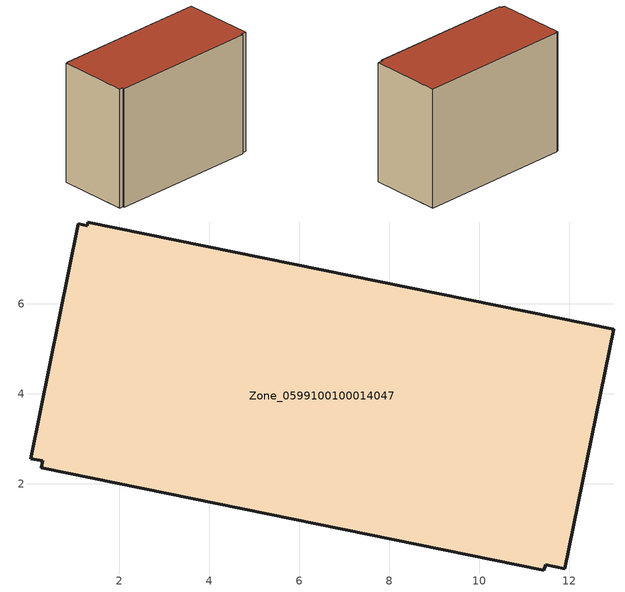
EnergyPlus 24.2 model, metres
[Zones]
Zone_0599100100014047
 floor ground (C_G): 1.29,7.74 1.3,7.82 12.99,5.44 11.9,0.12 11.47,0.21 11.43,0.09 0.27,2.37 0.3,2.51 0.03,2.56 1.09,7.78 z0
 wall outside (C_F): 0.03,2.56 0.3,2.51 0.27,2.37 11.43,0.09 11.47,0.21 11.9,0.12 12.99,5.44 1.3,7.82 1.29,7.74 1.09,7.78 0.03,2.56 z0:9.26
 roof outside (C_R): 1.3,7.82 1.29,7.74 1.09,7.78 0.03,2.56 0.3,2.51 0.27,2.37 11.43,0.09 11.47,0.21 11.9,0.12 12.99,5.44 z9.26
[BUILDING]
Pand.0599100100014047: North Axis=0; Terrain=City; Loads Convergence Tolerance Value=0.04; Temperature Convergence Tolerance Value=0.4; Solar Distribution=FullExterior; Maximum Number of Warmup Days=25; Minimum Number of Warmup Days=1
[Site:Location]
Rotterdam.The.Hague.AP_ZH_NLD Design_Conditions: Latitude=51.96; Longitude=4.45; Time Zone=1; Elevation=-4.5
[SITE:GROUNDTEMPERATURE:BUILDINGSURFACE]
18, 18, 18, 18, 18, 18, 18, 18, 18, 18, 18, 18
[MATERIAL] Thermal Absorptance=0.9; Solar Absorptance=0.7; Visible Absorptance=0.7
Name | Roughness | Thickness | Conductivity | Density | Specific Heat
G.TC.2015-2018 | MediumSmooth | 0.15 | 0.0428571 | 540 | 1210
F.TC.2015-2018 | Rough | 0.3 | 0.0666667 | 1920 | 840
R.TC.2015-2018 | MediumRough | 0.2 | 0.0333333 | 1500 | 1000
[CONSTRUCTION]
C_G: G.TC.2015-2018
C_F: F.TC.2015-2018
C_R: R.TC.2015-2018
[ZONE]
Zone_0599100100014047: Type=1; Multiplier=1; Ceiling Height=Autocalculate; Volume=Autocalculate; Floor Area=autocalculate; Part of Total Floor Area=Yes
[ZONEINFILTRATION:DESIGNFLOWRATE]
Infil_Zone_0599100100014047: Zone or ZoneList or Space or SpaceList=Zone_0599100100014047; Schedule=AlwaysOn; Design Flow Rate Calculation Method=Flow/Area; Flow Rate per Floor Area=0.0015; Constant Term Coefficient=1; Temperature Term Coefficient=0; Velocity Term Coefficient=0; Velocity Squared Term Coefficient=0
[HVACTEMPLATE:ZONE:IDEALLOADSAIRSYSTEM]
Zone_0599100100014047: Maximum Heating Supply Air Temperature=50; Minimum Cooling Supply Air Temperature=13; Maximum Heating Supply Air Humidity Ratio=0.0156; Minimum Cooling Supply Air Humidity Ratio=0.0077; Heating Limit=NoLimit; Cooling Limit=NoLimit; Dehumidification Control Type=ConstantSensibleHeatRatio; Cooling Sensible Heat Ratio=0.7; Dehumidification Setpoint=60; Humidification Control Type=None; Humidification Setpoint=30; Outdoor Air Method=None; Outdoor Air Flow Rate per Person=0.00944; Outdoor Air Flow Rate per Zone Floor Area=0; Outdoor Air Flow Rate per Zone=0; Demand Controlled Ventilation Type=None; Outdoor Air Economizer Type=NoEconomizer; Heat Recovery Type=None; Sensible Heat Recovery Effectiveness=0.7; Latent Heat Recovery Effectiveness=0.65
[ZONECONTROL:THERMOSTAT]
ThermostatControl_Zone_0599100100014047: Zone or ZoneList=Zone_0599100100014047; Control Type Schedule=DualSetpointControlType; Control 1=Thermostat_Zone_0599100100014047; Temperature Difference Between Cutout And Setpoint=0
[THERMOSTATSETPOINT:DUALSETPOINT]
Thermostat_Zone_0599100100014047: Heating Setpoint Temperature Schedule=HeatingSetpoint_Zone_0599100100014047; Cooling Setpoint Temperature Schedule=CoolingSetpoint_Zone_0599100100014047
[SCHEDULE:COMPACT]
HeatingSetpoint_Zone_0599100100014047: Through: 12/31, For: AllDays, Until: 24:00, 21
CoolingSetpoint_Zone_0599100100014047: Through: 12/31, For: AllDays, Until: 24:00, 24
DualSetpointControlType: Through: 12/31, For: AllDays, Until: 24:00, 4
AlwaysOn: Through: 12/31, For: AllDays, Until: 24:00, 1
